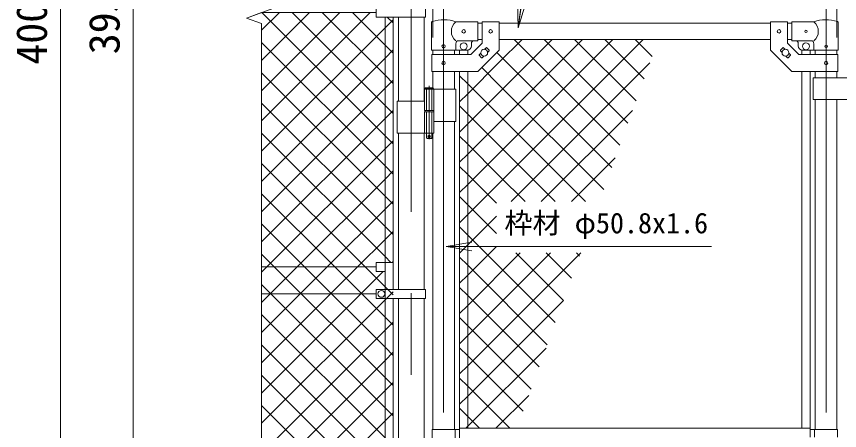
# Model space of a CAD drawing. Units: millimetres, scale not verified. Extents: x -6300 to 6300, y -4455 to 4455.
# Drawn here: x 180 to 2104, y 191 to 1160 of the extents above; entities that cross this region are included whole.
import ezdxf
from ezdxf.enums import TextEntityAlignment as Align

# ---------------------------------------------------------------- set-up
doc = ezdxf.new("R2010")
doc.units = ezdxf.units.MM
doc.header["$LTSCALE"] = 30
doc.linetypes.add('DASHED', pattern=[7.5, 6, -1.5])
doc.linetypes.add('USER1', pattern=[50.8, 31.75, -6.35, 6.35, -6.35])
for name, color, linetype, lineweight in [('0-0_D-STR-TXT', 7, 'Continuous', 9), ('0-3_D-BMK', 2, 'USER1', 13), ('0-4_D-STR1', 1, 'Continuous', 18), ('0-5_D-STR3', 3, 'Continuous', 13), ('0-6_D-STR-DIM', 7, 'Continuous', 9), ('0-7_0', 7, 'Continuous', 9), ('0-B_D-STR2', 7, 'Continuous', 9)]:
    doc.layers.add(name, color=color, linetype=linetype, lineweight=lineweight)
doc.styles.add('ＭＳ ゴシック', font='')
doc.styles.get('ＭＳ ゴシック').set_extended_font_data('MS Gothic')

# ---------------------------------------------------------------- blocks, each defined once
blk = doc.blocks.new('_Open')
at = {"layer": '0-7_0'}
blk.add_line((-30, 5), (0, 0), dxfattribs=at)
blk.add_lwpolyline([(-30, -5), (0, 0), (-30, 0)], dxfattribs=at)

msp = doc.modelspace()

# ---------------------------------------------------------------- linework, layer by layer
at = {"layer": '0-0_D-STR-TXT'}
for points in [[(1943.99, 1530.93), (1407.78, 1530.93), (1352.79, 1135.38)], [(1804.04, 621.81), (1383.21, 621.81), (1186.06, 621.81)]]:
    msp.add_lwpolyline(points, dxfattribs=at)
at = {"layer": '0-3_D-BMK'}
for p, q in [((1102.66, 3179.08), (1102.66, -1266.74)), ((1178.06, 1185.57), (1178.06, -852.82)), ((2072.26, 1185.57), (2072.26, -852.82)), ((1144.5, 997.26), (1144.5, 872.37)), ((1148.12, 879.34), (1140.87, 879.34))]:
    msp.add_line(p, q, dxfattribs=at)
at = {"layer": '0-4_D-STR1'}
for p, q in [((1072.41, 1158.34), (1072.41, 961.34)), ((1132.91, 1158.34), (1132.91, 961.34)), ((1258.06, 1143.84), (1268.06, 1143.84)), ((1308.06, 1143.84), (1942.26, 1143.84)), ((1982.26, 1143.84), (1992.26, 1143.84)), ((1258.06, 1105.84), (1268.06, 1105.84)), ((1308.06, 1105.84), (1942.26, 1105.84)), ((1982.26, 1105.84), (1992.26, 1105.84)), ((1152.66, 1080.84), (1152.66, 1070.79)), ((1203.46, 1080.84), (1203.46, 1070.79)), ((2046.86, 1080.84), (2046.86, 1070.79)), ((2097.66, 1080.84), (2097.66, 1070.79)), ((1152.66, 1030.79), (1152.66, 992.34)), ((1203.46, 1030.79), (1203.46, 989.34)), ((2046.86, 1030.79), (2046.86, 1015.79)), ((2097.66, 1030.79), (2097.66, 1015.79)), ((2046.86, 965.79), (2046.86, 193.84)), ((2097.66, 965.79), (2097.66, 193.84)), ((1203.46, 914.34), (1203.46, 193.84)), ((1072.41, 886.34), (1072.41, 521.34)), ((1132.91, 886.34), (1132.91, 521.34)), ((1152.66, 886.34), (1152.66, 193.84)), ((1072.41, 500.34), (1072.41, -136.66)), ((1132.91, 500.34), (1132.91, -136.66))]:
    msp.add_line(p, q, dxfattribs=at)
at = {"layer": '0-5_D-STR3'}
for p, q in [((1020.66, 1179.34), (1020.66, 1158.34)), ((1135.46, 1179.34), (1135.46, 1158.34)), ((1135.46, 1158.34), (1020.66, 1158.34)), ((1041.16, 1158.54), (1041.16, 521.34)), ((1060.16, 1158.54), (1060.16, 521.34)), ((1149.51, 1080.84), (1149.51, 1144.53)), ((1258.06, 1146.84), (1206.61, 1146.84)), ((1258.06, 1146.84), (1258.06, 1102.84)), ((1268.06, 1147.04), (1268.06, 1097.36)), ((1268.06, 1147.04), (1308.06, 1147.04)), ((1308.06, 1147.04), (1308.06, 1080.79)), ((1942.26, 1147.04), (1942.26, 1080.79)), ((1982.26, 1147.04), (1942.26, 1147.04)), ((1982.26, 1147.04), (1982.26, 1097.36)), ((1992.26, 1146.84), (2043.71, 1146.84)), ((1992.26, 1146.84), (1992.26, 1102.84)), ((2100.81, 1080.84), (2100.81, 1144.53)), ((1258.06, 1102.84), (1213.61, 1102.84)), ((1241.49, 1070.79), (1268.06, 1097.36)), ((2008.82, 1070.79), (1982.26, 1097.36)), ((1992.26, 1102.84), (2036.71, 1102.84)), ((1149.51, 1080.84), (1206.61, 1080.84)), ((1206.61, 1080.84), (1206.61, 1095.84)), ((1206.61, 1080.84), (1233.06, 1080.84)), ((1215.56, 1080.84), (1215.56, 1070.79)), ((1234.56, 1080.84), (1234.56, 1070.79)), ((1243.06, 1095.84), (1243.06, 1090.84)), ((1273.94, 1082.74), (1277.65, 1086.46)), ((1279.07, 1086.46), (1284.72, 1080.8)), ((1281.01, 1075.67), (1284.72, 1079.38)), ((1971.25, 1086.46), (1965.59, 1080.8)), ((1969.3, 1075.67), (1965.59, 1079.38)), ((1976.38, 1082.74), (1972.66, 1086.46)), ((2007.26, 1095.84), (2007.26, 1090.84)), ((2015.76, 1080.84), (2015.76, 1070.79)), ((2043.71, 1080.84), (2017.26, 1080.84)), ((2034.76, 1080.84), (2034.76, 1070.79)), ((2043.71, 1080.84), (2043.71, 1095.84)), ((2100.81, 1080.84), (2043.71, 1080.84)), ((1150.36, 1070.79), (1241.49, 1070.79)), ((1150.36, 1070.79), (1150.36, 1030.79)), ((1261.39, 1070.19), (1265.1, 1073.91)), ((1261.39, 1068.78), (1267.05, 1063.12)), ((1268.46, 1063.12), (1272.18, 1066.84)), ((1981.85, 1063.12), (1978.14, 1066.84)), ((1988.92, 1068.78), (1983.27, 1063.12)), ((1988.92, 1070.19), (1985.21, 1073.91)), ((2099.96, 1070.79), (2008.82, 1070.79)), ((2099.96, 1070.79), (2099.96, 1030.79)), ((1215.56, 1030.79), (1215.56, 196.34)), ((1234.56, 1030.79), (1234.56, 196.34)), ((2015.76, 1030.79), (2015.76, 196.34)), ((2034.76, 1030.79), (2034.76, 196.34)), ((2162.06, 1015.79), (2042.06, 1015.79)), ((2042.06, 1015.79), (2042.06, 965.79)), ((1133.7, 989.34), (1133.7, 939.34)), ((1206.61, 989.34), (1133.7, 989.34)), ((1134.5, 991.34), (1135.5, 992.34)), ((1134.5, 991.34), (1134.5, 989.34)), ((1134.5, 991.34), (1154.5, 991.34)), ((1153.5, 992.34), (1135.5, 992.34)), ((1155.3, 989.34), (1155.3, 939.34)), ((1206.61, 989.34), (1206.61, 914.34)), ((2162.06, 965.79), (2042.06, 965.79)), ((1133.7, 961.34), (1069.36, 961.34)), ((1069.36, 961.34), (1069.36, 886.34)), ((1155.3, 939.34), (1133.7, 939.34)), ((1155.3, 936.34), (1133.7, 936.34)), ((1133.7, 936.34), (1133.7, 886.34)), ((1134, 939.34), (1134, 936.34)), ((1155, 936.34), (1134, 936.34)), ((1155, 939.34), (1155, 936.34)), ((1155.3, 936.34), (1155.3, 886.34)), ((1206.61, 914.34), (1155.41, 914.34)), ((1155.3, 886.34), (1069.36, 886.34)), ((1150.5, 886.34), (1150.5, 875.34)), ((1139.5, 874.34), (1138.5, 875.34)), ((1149.5, 874.34), (1139.5, 874.34)), ((1149.5, 874.34), (1150.5, 875.34)), ((1020.66, 521.34), (1020.66, 500.34)), ((1135.46, 521.34), (1020.66, 521.34)), ((1135.46, 521.34), (1135.46, 500.34)), ((752.66, 510.84), (1020.66, 510.84)), ((1135.46, 500.34), (1020.66, 500.34)), ((1041.16, 500.34), (1041.16, -136.66)), ((1060.16, 500.34), (1060.16, -136.66)), ((1151.06, 193.84), (1151.06, 143.84)), ((1151.06, 193.84), (1215.16, 193.84)), ((1205.06, 193.84), (1205.06, 143.84)), ((2035.16, 196.34), (1215.16, 196.34)), ((1215.16, 141.34), (1215.16, 196.34)), ((2035.16, 175.34), (2035.16, 196.34)), ((2099.26, 193.84), (2035.16, 193.84)), ((2045.26, 193.84), (2045.26, 175.34)), ((2099.26, 193.84), (2099.26, 175.34))]:
    msp.add_line(p, q, dxfattribs=at)
at = {"layer": '0-5_D-STR3', "linetype": 'DASHED'}
for p, q in [((1138.2, 989.34), (1138.2, 939.34)), ((1150.8, 989.34), (1150.8, 939.34)), ((1138.2, 936.34), (1138.2, 886.34)), ((1150.8, 936.34), (1150.8, 886.34))]:
    msp.add_line(p, q, dxfattribs=at)
at = {"layer": '0-5_D-STR3'}
for points in [[(1150.36, 1030.79), (1258.06, 1030.79), (1308.06, 1080.79)], [(2099.96, 1030.79), (1992.26, 1030.79), (1942.26, 1080.79)], [(1153.5, 992.34), (1154.5, 991.34), (1154.5, 989.34)], [(1138.5, 886.34), (1138.5, 875.34), (1150.5, 875.34)]]:
    msp.add_lwpolyline(points, dxfattribs=at)
for centre, radius in [((1225.06, 1124.84), 4), ((1288.06, 1124.79), 4), ((1962.26, 1124.79), 4), ((2025.26, 1124.84), 3), ((1225.06, 1089.84), 8), ((2025.26, 1089.84), 8), ((1178.06, 1089.84), 4), ((1273.06, 1074.79), 8), ((1977.26, 1074.79), 8), ((2072.26, 1089.84), 3), ((1178.06, 1050.79), 4), ((2072.26, 1050.79), 4), ((1144.5, 879.34), 2.5), ((1032.66, 510.84), 8)]:
    msp.add_circle(centre, radius, dxfattribs=at)
for centre, radius, start, end in [((1152.81, 1144.53), 3.3, 109.22051, 180), ((1178.06, 1072.11), 80, 69.0916, 109.22051), ((1224.8, 1124.84), 28.55, 129.59418, 230.40582), ((2072.26, 1072.11), 80, 70.77949, 110.9084), ((2025.51, 1124.84), 28.55, 309.59418, 50.40582), ((2097.51, 1144.53), 3.3, 0, 70.77949), ((1213.61, 1095.84), 7, 90, 180), ((1250.06, 1095.84), 7, 90, 180), ((2000.26, 1095.84), 7, 0, 90), ((2036.71, 1095.84), 7, 0, 90), ((1233.06, 1090.84), 10, 270, 0), ((1278.36, 1085.75), 1, 45, 135), ((1284.02, 1080.09), 1, 315, 45), ((1966.3, 1080.09), 1, 135, 225), ((1971.95, 1085.75), 1, 45, 135), ((2017.26, 1090.84), 10, 180, 270), ((1262.1, 1069.49), 1, 135, 225), ((1267.75, 1063.83), 1, 225, 315), ((1982.56, 1063.83), 1, 225, 315), ((1988.22, 1069.49), 1, 315, 45)]:
    msp.add_arc(centre, radius, start, end, dxfattribs=at)
at = {"layer": '0-6_D-STR-DIM'}
for p, q in [((1152.66, 1110.84), (1152.66, 3423.84)), ((2097.66, 1110.84), (2097.66, 3423.84)), ((2097.66, 1110.84), (2097.66, 3423.84)), ((282.66, -796.16), (282.66, 3083.84)), ((452.66, -746.16), (452.66, 3083.84)), ((717.42, 1156.01), (787.89, 1181.66)), ((752.66, 1143.19), (717.42, 1156.01)), ((752.66, -949.16), (752.66, 1143.19))]:
    msp.add_line(p, q, dxfattribs=at)
at = {"layer": '0-B_D-STR2'}
for p, q in [((752.66, 1127.33), (794.17, 1168.84)), ((752.66, 1056.62), (864.88, 1168.84)), ((752.66, 985.9), (935.59, 1168.84)), ((752.66, 915.19), (1006.3, 1168.84)), ((1041.16, 951.49), (823.8, 1168.84)), ((1041.16, 1022.2), (894.51, 1168.84)), ((1041.16, 1092.91), (965.22, 1168.84)), ((1060.16, 1144.62), (1046.44, 1158.34)), ((1041.16, 1132.98), (1060.16, 1151.98)), ((752.66, 844.48), (1041.16, 1132.98)), ((1041.16, 810.06), (752.66, 1098.56)), ((1308.06, 1052.4), (1361.49, 1105.84)), ((1308.06, 981.69), (1432.21, 1105.84)), ((1308.06, 910.98), (1502.92, 1105.84)), ((1308.06, 840.27), (1573.63, 1105.84)), ((1308.06, 769.56), (1644.34, 1105.84)), ((1590.26, 858.46), (1342.88, 1105.84)), ((1609.13, 910.3), (1413.59, 1105.84)), ((1628, 962.15), (1484.31, 1105.84)), ((1646.87, 1013.99), (1555.02, 1105.84)), ((1665.74, 1065.83), (1625.73, 1105.84)), ((1060.16, 1073.91), (1041.16, 1092.91)), ((1041.16, 1062.27), (1060.16, 1081.27)), ((752.66, 773.77), (1041.16, 1062.27)), ((1308.06, 1069.96), (1302.64, 1075.37)), ((1571.39, 806.62), (1308.06, 1069.96)), ((1234.56, 978.9), (1308.06, 1052.4)), ((1308.06, 999.25), (1267.28, 1040.02)), ((1335.8, 726.59), (1660.41, 1051.2)), ((1041.16, 739.35), (752.66, 1027.85)), ((1060.16, 1003.2), (1041.16, 1022.2)), ((1215.56, 1030.61), (1215.73, 1030.79)), ((1234.56, 1002.03), (1215.56, 1021.03)), ((1041.16, 991.56), (1060.16, 1010.56)), ((1308.06, 928.53), (1234.56, 1002.03)), ((752.66, 703.06), (1041.16, 991.56)), ((1234.56, 908.19), (1308.06, 981.69)), ((1552.52, 754.78), (1308.06, 999.25)), ((1215.56, 959.9), (1234.56, 978.9)), ((1041.16, 668.64), (752.66, 957.14)), ((1060.16, 932.49), (1041.16, 951.49)), ((1234.56, 931.32), (1215.56, 950.32)), ((1041.16, 920.85), (1060.16, 939.85)), ((1308.06, 857.82), (1234.56, 931.32)), ((1510, 726.59), (1308.06, 928.53)), ((1406.51, 726.59), (1619.95, 940.03)), ((752.66, 632.35), (1041.16, 920.85)), ((1215.56, 889.19), (1234.56, 908.19)), ((1234.56, 837.48), (1308.06, 910.98)), ((1041.16, 850.14), (1060.16, 869.14)), ((764.85, 573.84), (1041.16, 850.14)), ((1439.29, 726.59), (1308.06, 857.82)), ((1215.56, 818.48), (1234.56, 837.48)), ((1234.56, 766.77), (1308.06, 840.27)), ((1477.22, 726.59), (1579.48, 828.85)), ((994.54, 573.84), (752.66, 815.72)), ((1060.16, 791.06), (1041.16, 810.06)), ((1234.56, 789.9), (1215.56, 808.9)), ((1041.16, 779.43), (1060.16, 798.43)), ((1301.76, 722.7), (1234.56, 789.9)), ((835.56, 573.84), (1041.16, 779.43)), ((1215.56, 747.77), (1234.56, 766.77)), ((1234.56, 696.06), (1308.06, 769.56)), ((923.83, 573.84), (752.66, 745.01)), ((1060.16, 720.35), (1041.16, 739.35)), ((1234.56, 719.19), (1215.56, 738.19)), ((1041.16, 708.72), (1060.16, 727.72)), ((1301.76, 651.99), (1234.56, 719.19)), ((906.28, 573.84), (1041.16, 708.72)), ((1215.56, 677.06), (1234.56, 696.06)), ((853.12, 573.84), (752.66, 674.3)), ((1234.56, 625.35), (1301.76, 692.55)), ((1060.16, 649.64), (1041.16, 668.64)), ((1041.16, 638.01), (1060.16, 657.01)), ((1234.56, 648.48), (1215.56, 667.48)), ((976.99, 573.84), (1041.16, 638.01)), ((1439.31, 443.73), (1234.56, 648.48)), ((1215.56, 606.35), (1234.56, 625.35)), ((1234.56, 554.64), (1301.76, 621.84)), ((782.41, 573.84), (752.66, 603.59)), ((1234.56, 577.77), (1215.56, 596.77)), ((1234.56, 342.5), (1498.55, 606.5)), ((1458.18, 495.57), (1347.16, 606.59)), ((1477.05, 547.41), (1417.87, 606.59)), ((1495.92, 599.25), (1488.58, 606.59)), ((1058.2, 584.34), (1060.16, 586.3)), ((1420.44, 391.89), (1234.56, 577.77)), ((752.66, 561.64), (764.85, 573.84)), ((752.66, 490.93), (835.56, 573.84)), ((752.66, 420.22), (906.28, 573.84)), ((752.66, 349.51), (976.99, 573.84)), ((752.66, 278.8), (1037.2, 563.34)), ((1041.16, 315.09), (782.41, 573.84)), ((1041.16, 385.8), (853.12, 573.84)), ((1041.16, 456.51), (923.83, 573.84)), ((1041.16, 527.22), (994.54, 573.84)), ((1215.56, 535.64), (1234.56, 554.64)), ((1060.16, 508.22), (1041.16, 527.22)), ((1234.56, 507.06), (1215.56, 526.06)), ((1041.16, 496.59), (1060.16, 515.59)), ((1401.57, 340.04), (1234.56, 507.06)), ((752.66, 208.09), (1041.16, 496.59)), ((1234.56, 271.79), (1458.09, 495.33)), ((1060.16, 437.51), (1041.16, 456.51)), ((1041.16, 425.88), (1060.16, 444.88)), ((1234.56, 436.35), (1215.56, 455.35)), ((752.66, 137.38), (1041.16, 425.88)), ((1382.7, 288.2), (1234.56, 436.35)), ((1041.16, 102.96), (752.66, 391.46)), ((1060.16, 366.8), (1041.16, 385.8)), ((1041.16, 355.17), (1060.16, 374.17)), ((1234.56, 365.64), (1215.56, 384.64)), ((1363.83, 236.36), (1234.56, 365.64)), ((752.66, 66.67), (1041.16, 355.17)), ((1215.56, 323.5), (1234.56, 342.5)), ((1041.16, 32.25), (752.66, 320.75)), ((1060.16, 296.09), (1041.16, 315.09)), ((1041.16, 284.46), (1060.16, 303.46)), ((752.66, -4.04), (1041.16, 284.46)), ((1215.56, 252.79), (1234.56, 271.79)), ((1300.52, 196.34), (1377.16, 272.98)), ((1041.16, -38.46), (752.66, 250.04)), ((1041.16, 213.74), (1060.16, 232.74)), ((752.66, -74.76), (1041.16, 213.74))]:
    msp.add_line(p, q, dxfattribs=at)
for points in [[(1041.16, 1158.34), (1020.66, 1158.34), (1020.66, 1168.84), (752.66, 1168.84), (717.42, 1156.01), (752.66, 1143.19), (752.66, 573.84), (1020.66, 573.84), (1020.66, 584.34), (1041.16, 584.34)], [(1060.16, 1158.34), (1041.16, 1158.34), (1041.16, 584.34), (1060.16, 584.34)], [(1041.16, 563.34), (1020.66, 563.34), (1020.66, 573.84), (752.66, 573.84), (752.66, -116.16), (1020.66, -116.16), (1020.66, -105.66), (1041.16, -105.66)]]:
    msp.add_lwpolyline(points, close=True, dxfattribs=at)
for points in [[(1060.16, 861.78), (1041.16, 880.78), (753.09, 1168.84), (752.98, 1168.96)], [(1054.75, 584.34), (1041.16, 597.93), (752.66, 886.43)], [(1368.58, 726.59), (1308.06, 787.11), (1234.56, 860.61), (1215.56, 879.61)], [(1215.56, 464.93), (1234.56, 483.93), (1357.22, 606.59)], [(1215.56, 394.21), (1234.56, 413.21), (1427.93, 606.59)], [(1060.16, 225.38), (1041.16, 244.38), (752.66, 532.88)], [(1048.31, 166.52), (1045.99, 168.84), (1041.16, 173.67), (752.66, 462.17)], [(1229.81, 196.34), (1234.56, 201.08), (1417.63, 384.15)], [(1333.15, 196.34), (1234.56, 294.93), (1215.56, 313.93)], [(1262.43, 196.34), (1234.56, 224.22), (1215.56, 243.22)]]:
    msp.add_lwpolyline(points, dxfattribs=at)

# ---------------------------------------------------------------- block references
at = {"layer": '0-0_D-STR-TXT', "xscale": 2, "yscale": 2}
for p, rotation in [((1352.52, 1133.4), 262.08579), ((1184.06, 621.81), 180)]:
    msp.add_blockref('_Open', p, dxfattribs=dict(at, rotation=rotation))

# ---------------------------------------------------------------- texts
at = {"layer": '0-0_D-STR-TXT', "style": 'ＭＳ ゴシック'}
msp.add_text('枠材 φ50.8x1.6', height=48.17, dxfattribs=at).set_placement((1320.29, 637.95), align=Align.BOTTOM_LEFT)
at = {"layer": '0-6_D-STR-DIM', "style": 'ＭＳ ゴシック'}
for s, p in [('3950', (442.53, 1071.15)), ('4000', (272.53, 1046.71))]:
    msp.add_text(s, height=72.14, rotation=90, dxfattribs=at).set_placement(p, align=Align.BOTTOM_LEFT)

doc.saveas('drawing.dxf')
